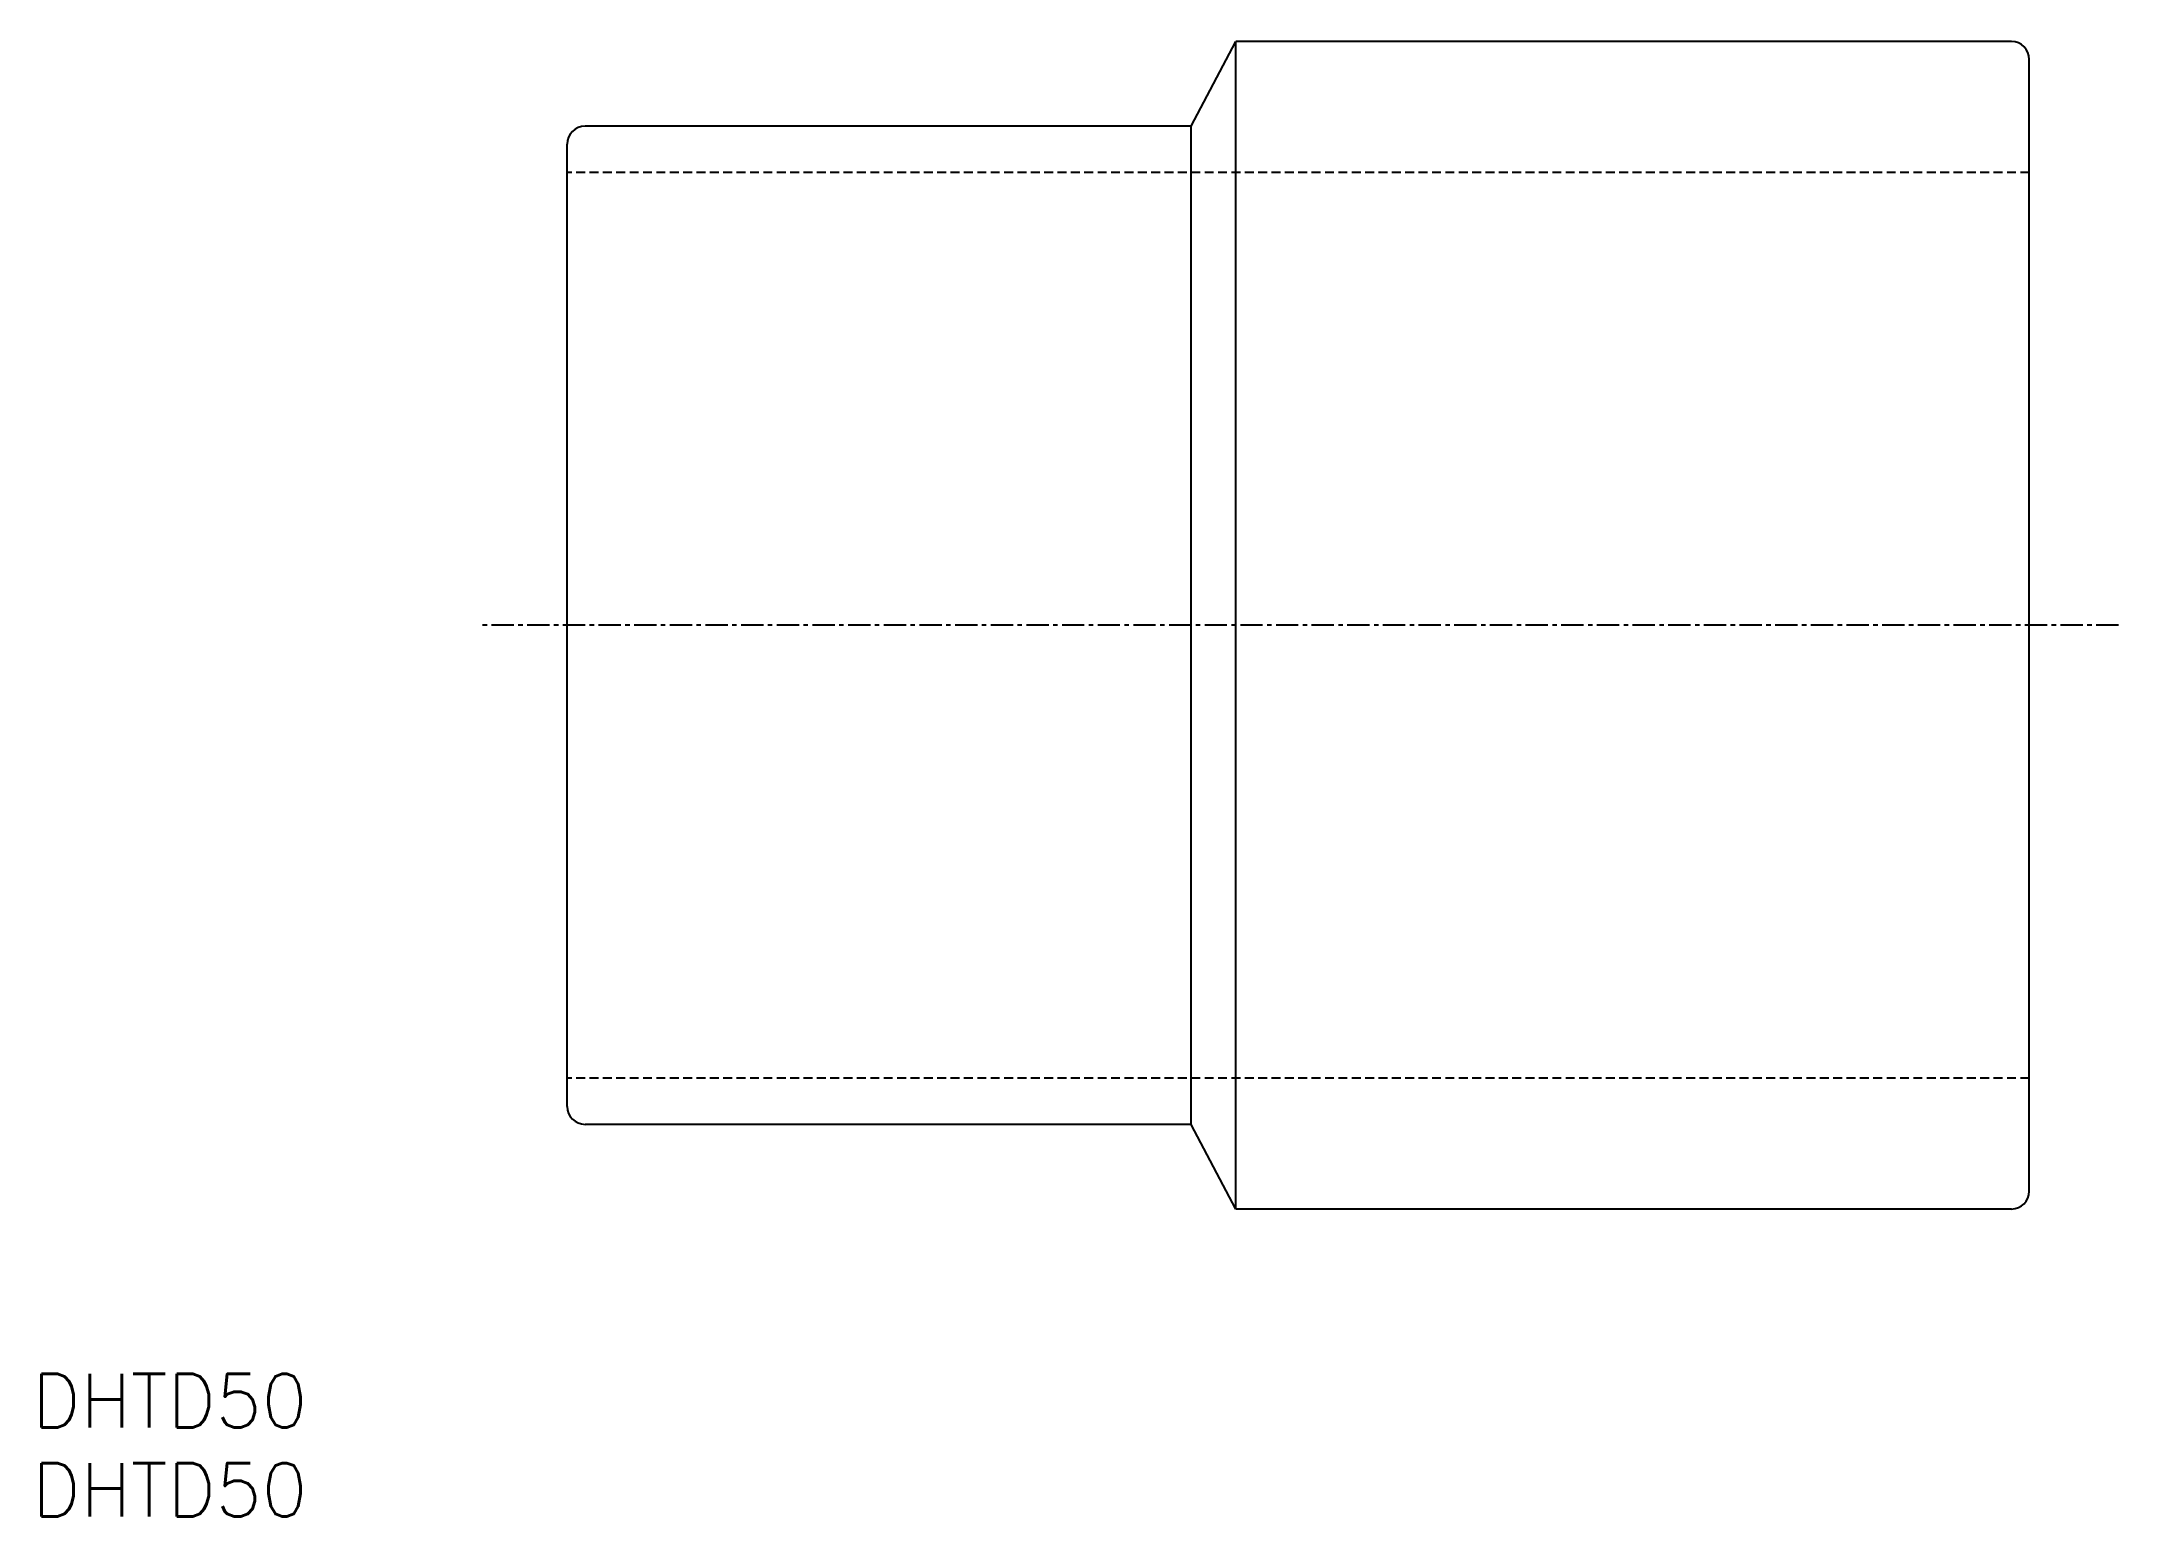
# Model space of a CAD drawing. Extents: x 1 to 117, y 0 to 83.
import ezdxf

# ---------------------------------------------------------------- set-up
doc = ezdxf.new("R2010")
doc.units = 0
doc.linetypes.add('CENTER', pattern=[2, 1.25, -0.25, 0.25, -0.25])
doc.linetypes.add('DASHED', pattern=[0.75, 0.5, -0.25])
doc.layers.get('0').update_dxf_attribs({"linetype": 'CONTINUOUS'})
doc.layers.add('CENTER', color=1, linetype='CENTER')
doc.styles.get("Standard").update_dxf_attribs({"font": 'txt.shx'})

# ---------------------------------------------------------------- blocks, each defined once
blk = doc.blocks.new('*U5')
at = {"color": 7, "linetype": 'CONTINUOUS'}
blk.add_text('DHTD50', height=3, dxfattribs=at).set_placement((0, 0))
blk = doc.blocks.new('*U6')
at = {"color": 7, "linetype": 'CONTINUOUS'}
blk.add_text('DHTD50', height=3, dxfattribs=at).set_placement((0, 5))

msp = doc.modelspace()

# ---------------------------------------------------------------- linework, layer by layer
at = {"color": 7, "linetype": 'CONTINUOUS'}
for p, q in [((65, 78), (67.5, 82.75)), ((111, 82.75), (67.5, 82.75)), ((67.5, 17.25), (67.5, 82.75)), ((112, 18.25), (112, 81.75)), ((30, 23), (30, 77)), ((65, 78), (31, 78)), ((65, 22), (65, 78)), ((65, 22), (31, 22)), ((67.5, 17.25), (65, 22)), ((111, 17.25), (67.5, 17.25))]:
    msp.add_line(p, q, dxfattribs=at)
at = {"color": 3, "linetype": 'DASHED'}
for p, q in [((112, 75.4), (30, 75.4)), ((112, 24.6), (30, 24.6))]:
    msp.add_line(p, q, dxfattribs=at)
at = {"color": 7, "linetype": 'CONTINUOUS'}
for centre, start, end in [((111, 81.75), 0, 90), ((31, 77), 90, 180), ((31, 23), 180, 270), ((111, 18.25), 270, 0)]:
    msp.add_arc(centre, 1, start, end, dxfattribs=at)
at = {"layer": 'CENTER', "color": 1, "linetype": 'CENTER'}
msp.add_line((117, 50), (25, 50), dxfattribs=at)

# ---------------------------------------------------------------- block references
at = {"color": 7, "linetype": 'CONTINUOUS'}
for name in ['*U6', '*U5']:
    msp.add_blockref(name, (0, 0), dxfattribs=at)

doc.saveas('drawing.dxf')
